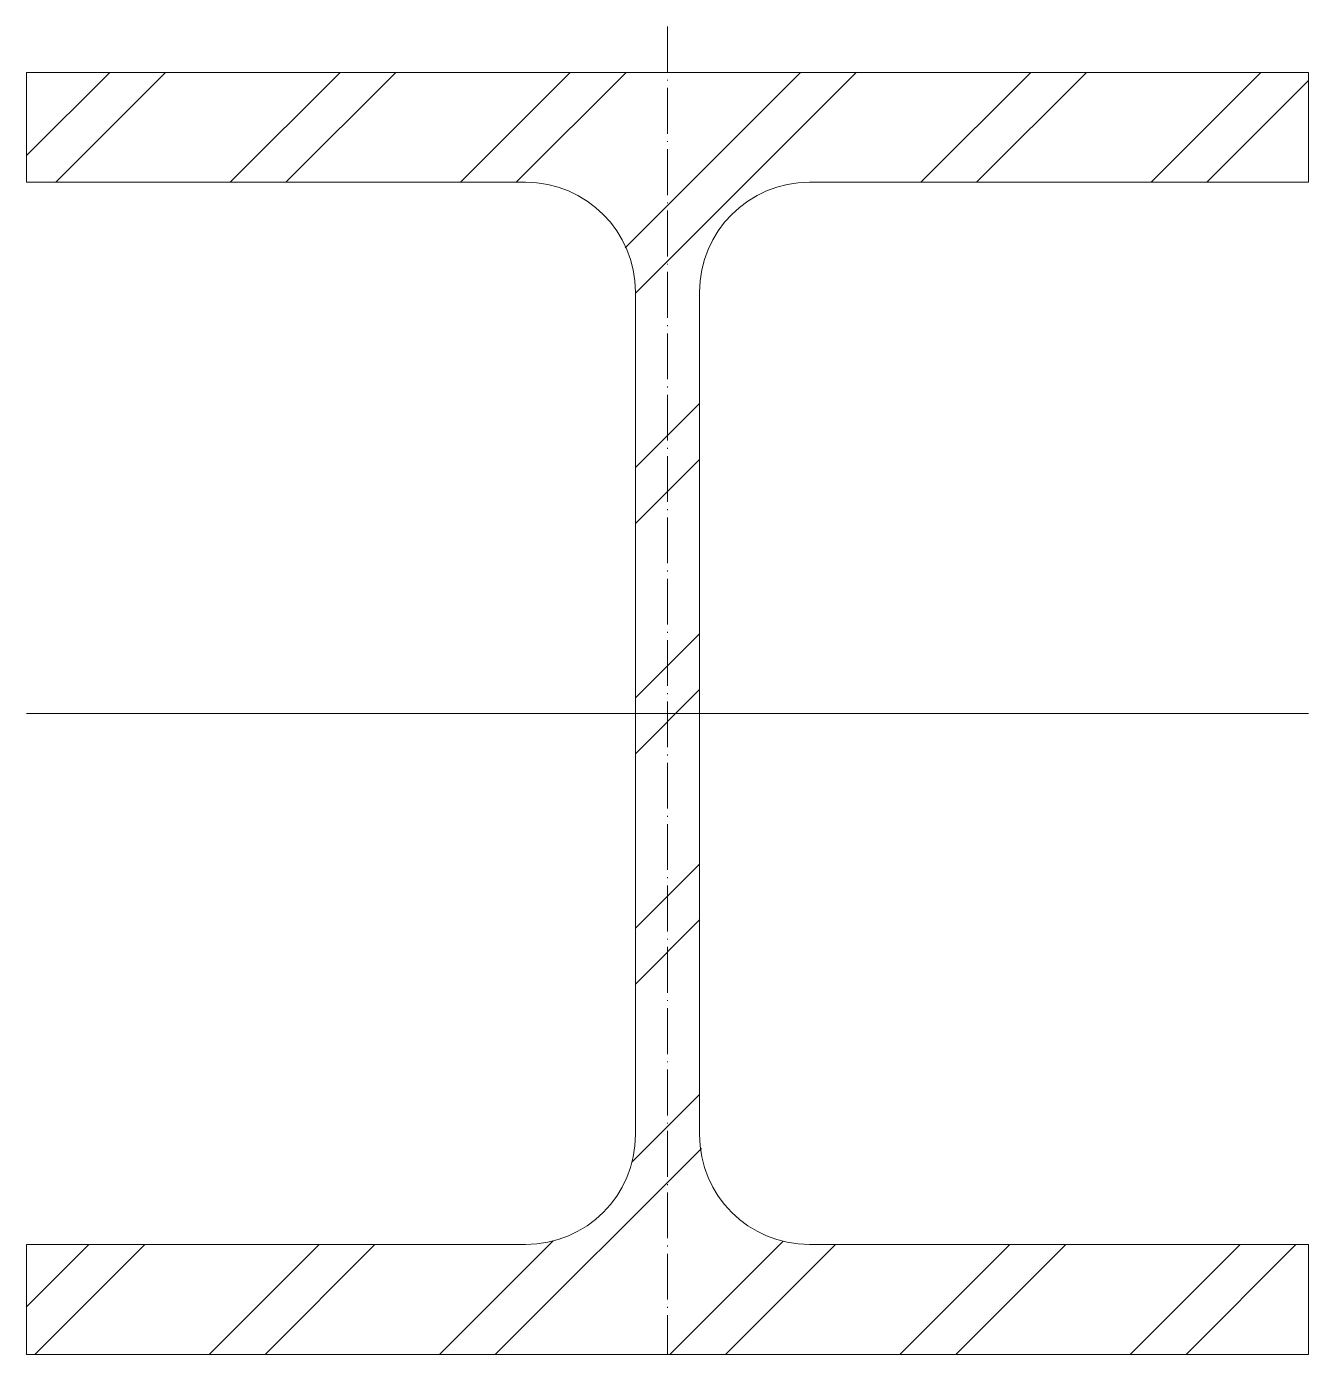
# Model space of a CAD drawing. Header units: metres. Extents: x -70 to 70, y -70 to 75.
import ezdxf

# ---------------------------------------------------------------- set-up
doc = ezdxf.new("R2010")
doc.units = ezdxf.units.M
doc.linetypes.add('MV_hartlijn_staal', pattern=[6.6, 5, -0.8, 0, -0.8])
doc.layers.add('A-DETL-GENF', color=92, linetype='Continuous', lineweight=18)

# ---------------------------------------------------------------- blocks, each defined once
blk = doc.blocks.new('28 Staalprofielen- IPE_HEA_HEB 2d - HEB140-3530668-00_0 Basismaterialen')
at = {"layer": 'A-DETL-GENF', "lineweight": 13}
h = blk.add_hatch(dxfattribs=at)
h.set_pattern_fill('FP_271', color=256, style=0, pattern_type=2)
h.set_pattern_definition([(45, (1490.222, 1168.529), (-12.57236, 12.57236), []), (45, (1490.222, 1187.579), (-12.57236, 12.57236), [])])
h.paths.add_polyline_path([(-12.3, -70), (70, -70), (70, -58), (15.5, -58), (12.39, -57.59), (9.5, -56.39), (7.01, -54.49), (5.11, -52), (3.91, -49.11), (3.5, -46), (3.5, 46), (3.91, 49.11), (5.11, 52), (7.01, 54.49), (9.5, 56.39), (12.39, 57.59), (15.5, 58), (70, 58), (70, 70), (-70, 70), (-70, 58), (-15.5, 58), (-12.3, 57.55), (-9.5, 56.39), (-7.01, 54.49), (-5.11, 52), (-3.91, 49.11), (-3.5, 46), (-3.5, -46), (-3.91, -49.11), (-5.11, -52), (-7.01, -54.49), (-9.5, -56.39), (-12.39, -57.59), (-15.5, -58), (-70, -58), (-70, -70)])
at = {"layer": 'A-DETL-GENF', "linetype": 'MV_hartlijn_staal', "lineweight": 13}
blk.add_line((0, 75), (0, -70), dxfattribs=at)
at = {"layer": 'A-DETL-GENF'}
for p, q in [((70, 70), (-70, 70)), ((-70, 70), (-70, 58)), ((70, 70), (-70, 70)), ((-70, 70), (-70, 58)), ((70, 58), (70, 70)), ((70, 70), (70, 58)), ((-70, 58), (-15.5, 58)), ((-70, 58), (-15.5, 58)), ((15.5, 58), (70, 58)), ((70, 58), (15.5, 58)), ((-3.5, 46), (-3.5, -46)), ((-3.5, 46), (-3.5, -46)), ((3.5, -46), (3.5, 46)), ((3.5, 46), (3.5, -46)), ((-70, 0), (70, 0)), ((70, -58), (15.5, -58)), ((70, -58), (15.5, -58)), ((70, -70), (70, -58)), ((70, -70), (70, -58)), ((-15.5, -58), (-70, -58)), ((-70, -58), (-70, -70)), ((-70, -70), (-70, -58)), ((-70, -58), (-15.5, -58)), ((-70, -70), (70, -70)), ((70, -70), (-70, -70))]:
    blk.add_line(p, q, dxfattribs=at)
for centre, start, end in [((-15.5, 46), 0, 90), ((-15.5, 46), 360, 90), ((15.5, 46), 90, 180), ((15.5, 46), 90, 180), ((-15.5, -46), 270, 0), ((-15.5, -46), 270, 0), ((15.5, -46), 180, 270), ((15.5, -46), 180, 270)]:
    blk.add_arc(centre, 12, start, end, dxfattribs=at)

msp = doc.modelspace()

# ---------------------------------------------------------------- block references
msp.add_blockref('28 Staalprofielen- IPE_HEA_HEB 2d - HEB140-3530668-00_0 Basismaterialen', (0, 0))

doc.saveas('drawing.dxf')
